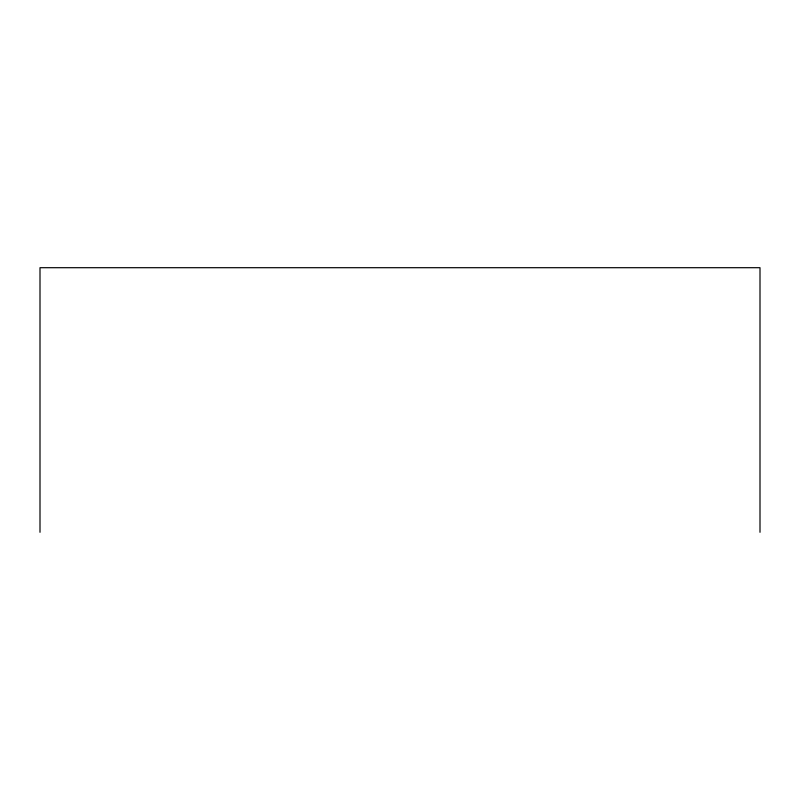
<?xml version="1.0" encoding="UTF-8"?>
<svg xmlns="http://www.w3.org/2000/svg" width="800" height="800" viewBox="0 0 800 800"><rect width="100%" height="100%" fill="white"/><g stroke="black" fill="none" stroke-linecap="round" stroke-linejoin="round"><path stroke-width="1.2" d="M760 532.3L760 267.7L40 267.7L40 532.3"/></g></svg>
